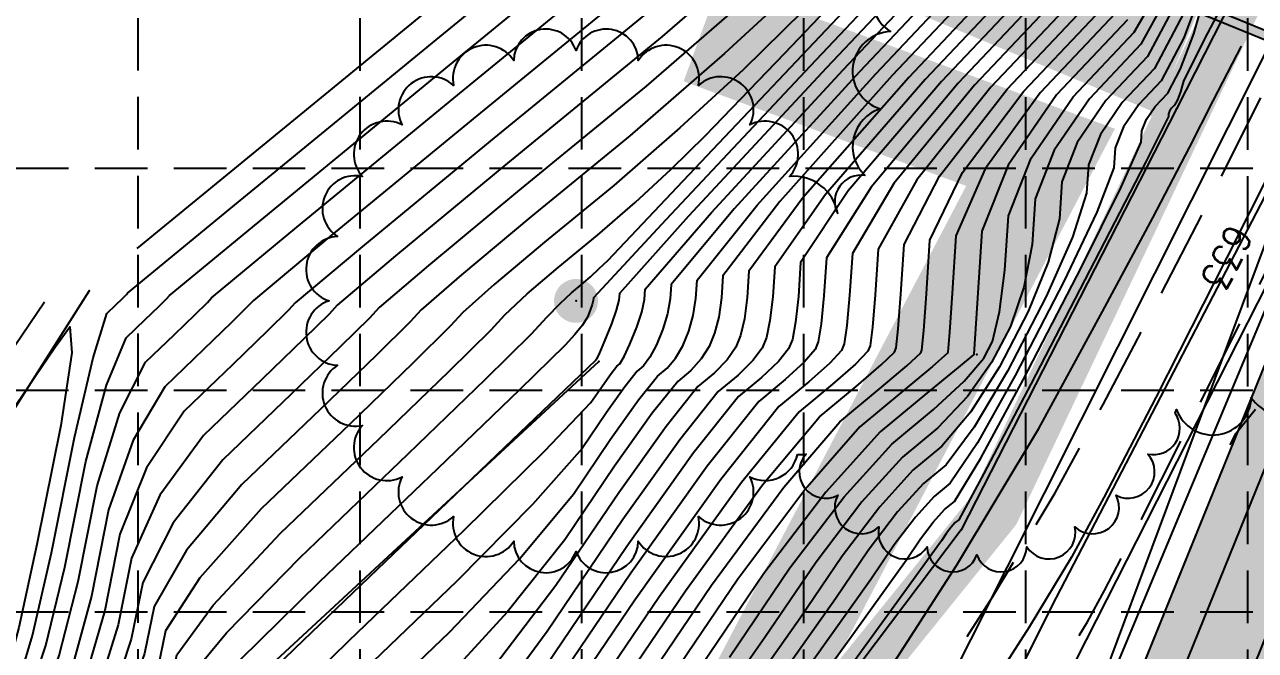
# Model space of a CAD drawing. Header units: feet. Extents: x 4829 to 5337, y 4560 to 5371.
# Drawn here: x 5000.7 to 5070.8, y 5216.3 to 5252 of the extents above; entities that cross this region are included whole.
import ezdxf
from ezdxf.enums import TextEntityAlignment as Align

# ---------------------------------------------------------------- set-up
doc = ezdxf.new("R2010")
doc.units = ezdxf.units.FT
doc.header["$LTSCALE"] = 20
doc.header["$MEASUREMENT"] = 0
doc.header["$PDSIZE"] = 0.5
for name, pattern in [('HIDDEN', [0.375, 0.25, -0.125]), ('Prop.Base$0$CREEK', [1.2, 1, -0.05, 0, -0.05, 0, -0.05, 0, -0.05]), ('Prop.Base$0$DASHED', [0.8, 0.75, -0.05])]:
    doc.linetypes.add(name, pattern=pattern)
for name, color, linetype in [('CONST-ENTRANCE', 3, 'CONTINUOUS'), ('EC', 43, 'CONTINUOUS'), ('GRID', 254, 'HIDDEN'), ('PC', 80, 'CONTINUOUS'), ('Prop.Base$0$CREEK', 9, 'Prop.Base$0$CREEK'), ('Prop.Base$0$DPIPE1', 2, 'CONTINUOUS'), ('Prop.Base$0$DRAIN-SOLID', 40, 'CONTINUOUS'), ('Prop.Base$0$EHATCHROAD', 52, 'CONTINUOUS'), ('Prop.Base$0$FENCE', 242, 'Prop.Base$0$DASHED'), ('Prop.Base$0$FTB', 202, 'Prop.Base$0$DASHED'), ('Prop.Base$0$PLINE', 7, 'CONTINUOUS'), ('Prop.Base$0$PPVMT-PS', 2, 'CONTINUOUS'), ('Prop.Base$0$PTgsr2', 5, 'CONTINUOUS'), ('Prop.Base$0$TREE', 72, 'CONTINUOUS'), ('Prop.Base$0$TREET', 23, 'CONTINUOUS'), ('Prop.Base$0$WALK', 7, 'CONTINUOUS'), ('PROP_WALK', 30, 'CONTINUOUS')]:
    doc.layers.add(name, color=color, linetype=linetype)
doc.styles.add('80', font='romans.shx', dxfattribs={"width": 0.9, "height": 1.6})
doc.linetypes.add('Prop.Base$0$BWF', pattern='A,0.9,-0.05,[135,ltypeshp.shx,S=0.03,R=0,X=0,Y=0],-0.05', length=1)

# ---------------------------------------------------------------- blocks, each defined once
blk = doc.blocks.new('Prop.Base$0$treet')
at = {"layer": 'Prop.Base$0$TREET', "const_width": 0.5}
blk.add_lwpolyline([(-0.25, 0, 1), (0.25, 0, 1)], format="xyb", close=True, dxfattribs=at)

msp = doc.modelspace()

# ---------------------------------------------------------------- hatches: boundary and pattern name
at = {"layer": 'Prop.Base$0$DRAIN-SOLID'}
h = msp.add_hatch(color=7, dxfattribs=at)
edge = h.paths.add_edge_path()
edge.add_ellipse((5130.098, 5227.422), major_axis=(0.089, 0.234), ratio=0.318114, start_angle=179.09399, end_angle=360)
edge.add_line((5130.187, 5227.656), (5051.157, 5259.977))
edge.add_line((5051.157, 5259.977), (5050.979, 5259.51))
edge.add_line((5050.979, 5259.51), (5130.008, 5227.189))
at = {"layer": 'Prop.Base$0$EHATCHROAD'}
h = msp.add_hatch(dxfattribs=at)
h.set_pattern_fill('AR-SAND', color=256, scale=2, style=0)
h.set_pattern_definition([(302.90732, (5094.2028, 4205.6655), (3.851362, -0.182986), [0, -3.04, 0, -3.4, 0, -3.25]), (272.9073, (5094.203, 4205.6655), (5.342751, -3.980136), [0, -1.64, 0, -2.74, 0, -1.05]), (232.90732, (5094.3998, 4208.1176), (-0.487427, -6.209192), [0, -1, 0, -3.6, 0, -4.7]), (222.9073, (5094.4, 4208.1176), (1.268304, -6.133502), [0, -0.5, 0, -2.36, 0, -2.7])])
h.paths.add_polyline_path([(5038.14, 5128.693), (5071.742, 5212.077), (5091.88, 5262.393), (5123.819, 5341.968), (5116.541, 5345.1), (5083.116, 5261.715), (5063.727, 5213.78), (5031.207, 5132.899), (5006.629, 5071.098), (4989.516, 5028.279), (4968.545, 4975.934), (4952.936, 4936.581), (4961.298, 4936.71), (4976.046, 4973.413), (4996.107, 5023.745), (5014.114, 5068.431)])
h.paths.add_polyline_path([(5036.085, 5129.516), (5069.687, 5212.902), (5089.825, 5263.217), (5120.96, 5340.788), (5117.751, 5342.168), (5085.169, 5260.888), (5065.78, 5212.952), (5033.262, 5132.077), (5008.686, 5070.278), (4991.571, 5027.456), (4970.601, 4975.114), (4956.216, 4938.846), (4959.793, 4938.901), (4973.991, 4974.236), (4994.051, 5024.569), (5012.059, 5069.254)], flags=16)
at = {"layer": 'PROP_WALK'}
msp.add_hatch(color=253, dxfattribs=at).paths.add_polyline_path([(5035.984, 5144.577), (5043.346, 5141.61), (5118.899, 5329.709), (5111.331, 5332.101)])

# ---------------------------------------------------------------- linework, layer by layer
at = {"layer": 'CONST-ENTRANCE', "color": 1, "linetype": 'HIDDEN', "const_width": 6, "flags": 128}
msp.add_lwpolyline([(5025.703, 5171.201), (5029.231, 5188.426), (5058.559, 5244.462), (5042.057, 5250.576), (5049.464, 5270.896), (5069.747, 5263.871), (5080.14, 5281.677), (5107.404, 5351.086), (5123.74, 5350.958), (5140.306, 5350.586)], dxfattribs=at)
at = {"layer": 'CONST-ENTRANCE', "color": 200, "const_width": 3, "flags": 128}
msp.add_lwpolyline([(5032.34, 5166.067), (5032.516, 5179.455), (5044.149, 5209.756), (5055.904, 5224.336), (5109.04, 5336.43), (5109.04, 5336.43)], dxfattribs=at)
at = {"layer": 'CONST-ENTRANCE', "color": 84, "const_width": 6, "flags": 128}
msp.add_lwpolyline([(5049.978, 5256.583), (5066.275, 5249.778)], dxfattribs=at)
at = {"layer": 'EC', "color": 43, "flags": 128}
for points, elevation in [([(5007.072, 5239.259), (5043.521, 5269.164), (5056.299, 5279.749), (5063.631, 5285.967), (5065.517, 5287.817), (5066.749, 5289.299), (5067.328, 5290.413), (5067.254, 5291.159), (5069.343, 5294.854), (5073.595, 5301.496), (5080.009, 5311.086), (5084.336, 5317.552), (5086.575, 5320.894), (5086.726, 5321.111), (5086.853, 5321.244), (5086.956, 5321.293), (5087.034, 5321.258), (5087.186, 5321.431), (5087.413, 5321.813), (5088.013, 5322.991)], 614.5), ([(4996.938, 5193.272), (5000.662, 5198.47), (5003.933, 5203.393), (5006.75, 5208.038), (5008.696, 5211.472), (5009.769, 5213.693), (5009.972, 5214.703), (5012.164, 5217.348), (5016.346, 5221.628), (5022.518, 5227.544), (5026.92, 5231.803), (5029.553, 5234.404), (5029.553, 5234.404), (5030.417, 5235.347), (5031.176, 5236.127), (5031.831, 5236.742), (5032.382, 5237.194), (5032.908, 5237.652), (5033.411, 5238.115), (5033.89, 5238.585), (5038.199, 5243.126), (5046.338, 5251.738), (5058.308, 5264.422)], 620), ([(5057.768, 5262.747), (5045.428, 5249.672), (5037.198, 5240.904), (5033.078, 5236.445), (5033.069, 5236.294), (5033.008, 5236.062), (5032.898, 5235.749), (5032.737, 5235.354), (5032.446, 5234.89), (5032.024, 5234.356), (5031.472, 5233.753), (5028.859, 5231.199), (5024.183, 5226.693), (5017.446, 5220.235), (5012.924, 5215.779), (5010.618, 5213.324), (5010.528, 5212.872), (5009.455, 5210.901), (5007.4, 5207.411), (5004.363, 5202.403), (5001.206, 5197.58), (4997.93, 5192.943)], 620.5), ([(5058.151, 5262.051), (5046.364, 5249.562), (5038.499, 5241.111), (5034.554, 5236.699), (5034.529, 5236.324), (5034.38, 5235.748), (5034.106, 5234.97), (5033.707, 5233.991), (5033.423, 5233.319), (5033.255, 5232.955), (5033.203, 5232.898), (5032.312, 5232.039), (5030.582, 5230.378), (5028.012, 5227.915), (5024.735, 5224.772), (5020.752, 5220.951), (5016.061, 5216.452), (5012.856, 5213.358)], 621), ([(5014.277, 5212.109), (5019.147, 5216.903), (5025.714, 5223.203), (5030.31, 5227.725), (5032.935, 5230.471), (5033.59, 5231.439), (5034.084, 5232.133), (5034.417, 5232.55), (5034.589, 5232.693), (5034.836, 5233.112), (5035.158, 5233.809), (5035.554, 5234.783), (5035.832, 5235.631), (5035.99, 5236.354), (5036.029, 5236.952), (5039.799, 5241.318), (5047.301, 5249.452), (5058.534, 5261.355)], 621.5), ([(5058.917, 5260.659), (5048.237, 5249.343), (5041.1, 5241.525), (5037.504, 5237.205), (5037.451, 5236.384), (5037.293, 5235.537), (5037.031, 5234.663), (5036.664, 5233.764), (5036.299, 5233.063), (5035.934, 5232.563), (5035.571, 5232.262), (5034.867, 5231.378), (5033.822, 5229.911), (5032.436, 5227.862), (5029.594, 5224.655), (5025.296, 5220.293), (5019.543, 5214.774), (5014.802, 5209.999), (5011.071, 5205.97), (5008.352, 5202.685), (5006.131, 5199.822), (5004.407, 5197.38), (5003.618, 5196.078)], 622), ([(5019.94, 5212.644), (5024.879, 5217.383), (5028.878, 5221.586), (5031.936, 5225.252), (5034.053, 5228.383), (5035.649, 5230.623), (5036.725, 5231.973), (5037.28, 5232.433), (5037.762, 5233.015), (5038.171, 5233.718), (5038.508, 5234.544), (5038.755, 5235.442), (5038.912, 5236.414), (5038.98, 5237.459), (5042.4, 5241.732), (5049.174, 5249.233), (5059.3, 5259.963)], 622.5), ([(5059.683, 5259.267), (5050.11, 5249.123), (5043.701, 5241.939), (5040.455, 5237.712), (5040.373, 5236.444), (5040.216, 5235.348), (5039.984, 5234.425), (5039.678, 5233.673), (5039.225, 5232.966), (5038.625, 5232.303), (5037.879, 5231.685), (5036.432, 5229.868), (5034.284, 5226.854), (5031.436, 5222.643), (5028.162, 5218.516), (5024.462, 5214.473)], 623), ([(5045.637, 5258.868), (5036.999, 5251.36), (5027.97, 5243.952), (5021.794, 5238.842), (5018.472, 5236.032), (5018.004, 5235.52), (5016.576, 5234.11), (5014.189, 5231.802), (5010.843, 5228.594), (5008.36, 5225.192), (5006.738, 5221.593), (5005.978, 5217.8), (5004.899, 5214.327), (5003.501, 5211.174), (5001.784, 5208.342), (4997.944, 5202.922)], 617.5), ([(5060.066, 5258.571), (5051.046, 5249.014), (5045.001, 5242.145), (5041.931, 5237.965), (5041.834, 5236.474), (5041.677, 5235.254), (5041.461, 5234.305), (5041.185, 5233.628), (5040.688, 5232.918), (5039.971, 5232.174), (5039.033, 5231.396), (5037.214, 5229.113), (5034.515, 5225.326), (5030.936, 5220.034), (5027.446, 5215.446)], 623.5), ([(5000.119, 5199.361), (5003.503, 5204.382), (5006.1, 5208.665), (5007.936, 5212.043), (5009.011, 5214.514), (5009.325, 5216.081), (5011.403, 5218.916), (5015.245, 5223.021), (5020.852, 5228.396), (5024.851, 5232.264), (5027.243, 5234.627), (5028.028, 5235.484), (5029.3, 5236.67), (5031.059, 5238.184), (5033.305, 5240.027), (5035.454, 5241.895), (5037.505, 5243.787), (5039.459, 5245.704), (5043.988, 5250.401), (5051.091, 5257.877)], 619.5), ([(5060.449, 5257.875), (5051.983, 5248.904), (5046.302, 5242.352), (5043.406, 5238.219), (5043.295, 5236.504), (5043.138, 5235.159), (5042.938, 5234.186), (5042.692, 5233.583), (5042.151, 5232.869), (5041.316, 5232.044), (5040.187, 5231.107), (5037.997, 5228.359), (5034.747, 5223.798), (5030.436, 5217.424), (5026.73, 5212.376)], 624), ([(5060.832, 5257.178), (5052.919, 5248.794), (5047.603, 5242.559), (5044.881, 5238.472), (5044.755, 5236.534), (5044.6, 5235.065), (5044.414, 5234.066), (5044.199, 5233.538), (5043.615, 5232.82), (5042.662, 5231.914), (5041.341, 5230.819), (5038.779, 5227.604), (5034.978, 5222.269), (5029.936, 5214.815)], 624.5), ([(5040.831, 5215.962), (5044.274, 5221.053), (5047.359, 5225.102), (5050.087, 5228.108), (5052.456, 5230.072), (5054.201, 5231.703), (5055.324, 5233.001), (5055.823, 5233.966), (5056.223, 5235.642), (5056.223, 5235.642), (5056.524, 5238.029), (5056.725, 5241.127), (5058.021, 5244.423), (5060.411, 5247.917), (5063.896, 5251.61), (5067.096, 5257.105)], 628.5), ([(5061.215, 5256.482), (5053.856, 5248.685), (5048.903, 5242.766), (5046.357, 5238.725), (5046.216, 5236.563), (5046.061, 5234.971), (5045.891, 5233.947), (5045.706, 5233.493), (5045.078, 5232.772), (5044.007, 5231.784), (5042.494, 5230.53), (5039.562, 5226.849), (5035.209, 5220.741), (5029.436, 5212.206)], 625), ([(5067.15, 5256.154), (5064.279, 5250.914), (5061.347, 5247.808), (5059.337, 5244.868), (5058.247, 5242.095), (5058.078, 5239.49), (5057.609, 5237.064), (5056.84, 5234.819), (5055.772, 5232.754), (5054.39, 5230.823), (5052.696, 5229.026), (5050.688, 5227.361), (5048.376, 5224.813), (5045.761, 5221.382), (5042.843, 5217.067), (5039.126, 5211.75), (5034.612, 5205.431), (5029.299, 5198.111), (5027.904, 5196.155)], 629), ([(5061.598, 5255.786), (5054.792, 5248.575), (5050.204, 5242.973), (5047.832, 5238.979), (5047.677, 5236.593), (5047.522, 5234.876), (5047.367, 5233.828), (5047.212, 5233.448), (5046.541, 5232.723), (5045.353, 5231.655), (5043.648, 5230.242), (5040.344, 5226.094), (5035.44, 5219.213), (5028.936, 5209.596)], 625.5), ([(5077.876, 5256.054), (5074.336, 5249.019), (5069.179, 5238.746), (5065.122, 5230.76), (5062.168, 5225.061), (5060.314, 5221.649), (5057.918, 5217.66), (5054.98, 5213.095), (5051.5, 5207.954), (5047.586, 5200.128), (5043.239, 5189.619), (5038.459, 5176.425), (5035.482, 5166.64)], 633), ([(5045.694, 5255.131), (5040.546, 5250.381), (5035.152, 5245.694), (5029.514, 5241.068), (5025.547, 5237.756), (5023.25, 5235.758), (5022.623, 5235.074), (5020.714, 5233.187), (5017.521, 5230.099), (5013.044, 5225.808), (5009.881, 5222.054), (5008.031, 5218.837), (5007.495, 5216.157), (5006.418, 5213.185), (5004.801, 5209.92), (5002.643, 5206.362), (4999.031, 5201.141)], 618.5), ([(5061.981, 5255.09), (5055.729, 5248.466), (5051.504, 5243.179), (5049.307, 5239.232), (5049.138, 5236.623), (5048.984, 5234.782), (5048.844, 5233.708), (5048.719, 5233.403), (5048.004, 5232.675), (5046.698, 5231.525), (5044.802, 5229.953), (5041.515, 5225.915), (5036.838, 5219.409), (5030.77, 5210.437)], 626), ([(5067.084, 5254.791), (5064.662, 5250.218), (5062.284, 5247.698), (5060.653, 5245.313), (5059.769, 5243.064), (5059.631, 5240.95), (5058.994, 5238.486), (5057.857, 5235.672), (5056.22, 5232.508), (5054.579, 5229.944), (5052.935, 5227.98), (5051.289, 5226.615), (5049.393, 5224.525), (5047.249, 5221.711), (5044.855, 5218.172), (5041.233, 5213.02)], 629.5), ([(5068.041, 5254.812), (5066.723, 5251.27), (5065.428, 5248.825), (5064.157, 5247.479), (5063.285, 5246.204), (5062.812, 5245.002), (5062.739, 5243.872), (5061.765, 5241.331), (5059.89, 5237.379), (5057.115, 5232.016), (5054.957, 5228.186), (5053.415, 5225.887), (5052.491, 5225.121), (5051.427, 5223.948), (5050.223, 5222.368), (5048.879, 5220.381), (5045.446, 5215.56)], 630.5), ([(5070.126, 5255.439), (5067.903, 5251.216), (5066.705, 5248.805), (5066.531, 5248.206), (5066.361, 5247.749), (5066.194, 5247.433), (5066.03, 5247.259), (5065.917, 5247.095), (5065.856, 5246.939), (5065.847, 5246.794), (5064.536, 5244.176), (5061.924, 5239.086), (5058.011, 5231.524), (5055.335, 5226.427), (5053.895, 5223.795), (5053.693, 5223.627), (5053.461, 5223.371), (5053.197, 5223.026), (5052.904, 5222.591), (5050.921, 5219.84), (5047.25, 5214.771)], 631.5), ([(5037.923, 5254.194), (5027.197, 5245.394), (5019.917, 5239.385), (5016.083, 5236.169), (5015.694, 5235.744), (5014.507, 5234.572), (5012.524, 5232.653), (5009.743, 5229.988), (5007.599, 5226.761), (5006.091, 5222.972), (5005.22, 5218.621), (5004.14, 5214.898), (5002.851, 5211.801), (5001.354, 5209.331), (4997.969, 5204.557), (4992.697, 5197.478), (4990.073, 5194.04)], 617), ([(5043.091, 5254.625), (5036.076, 5248.527), (5028.742, 5242.51), (5023.67, 5238.299), (5020.861, 5235.895), (5020.314, 5235.297), (5018.645, 5233.649), (5015.855, 5230.95), (5011.944, 5227.201), (5009.12, 5223.623), (5007.385, 5220.215), (5006.736, 5216.978), (5005.659, 5213.756), (5004.151, 5210.547), (5002.213, 5207.352), (4998.488, 5202.032)], 618), ([(5032.782, 5211.542), (5038.325, 5219.738), (5042.717, 5225.779), (5045.956, 5229.665), (5048.044, 5231.395), (5049.467, 5232.626), (5050.226, 5233.357), (5050.321, 5233.589), (5050.445, 5234.688), (5050.599, 5236.653), (5050.783, 5239.485), (5052.805, 5243.386), (5052.805, 5243.386), (5056.665, 5248.356), (5062.364, 5254.394)], 626.5), ([(5041.693, 5208.729), (5047.552, 5216.83), (5050.891, 5221.486), (5051.71, 5222.697), (5052.444, 5223.659), (5053.092, 5224.374), (5053.655, 5224.841), (5055.146, 5227.307), (5057.563, 5231.77), (5060.907, 5238.233), (5063.15, 5242.753), (5064.293, 5245.333), (5064.334, 5245.971), (5064.601, 5246.649), (5065.093, 5247.369), (5065.811, 5248.129), (5066.542, 5249.509), (5067.286, 5251.509), (5068.044, 5254.129)], 631), ([(5018.239, 5169.988), (5017.957, 5174.219), (5017.593, 5180.283), (5017.996, 5185.392), (5019.166, 5189.546), (5021.102, 5192.745), (5023.142, 5195.909), (5025.285, 5199.039), (5027.531, 5202.133), (5030.701, 5206.669), (5034.794, 5212.647), (5039.813, 5220.067), (5043.918, 5225.643), (5047.11, 5229.376), (5049.389, 5231.265), (5050.93, 5232.577), (5051.733, 5233.312), (5051.797, 5233.47), (5051.906, 5234.593), (5052.06, 5236.683), (5052.258, 5239.739), (5054.105, 5243.593), (5057.602, 5248.246), (5062.747, 5253.698)], 627), ([(5045.028, 5252.823), (5041.6, 5249.459), (5038, 5246.138), (5034.229, 5242.86), (5030.287, 5239.626), (5027.423, 5237.213), (5025.639, 5235.621), (5024.933, 5234.85), (5022.783, 5232.726), (5019.186, 5229.247), (5014.145, 5224.415), (5010.642, 5220.485), (5008.678, 5217.459), (5008.253, 5215.336), (5007.177, 5212.614), (5005.451, 5209.292), (5003.073, 5205.372), (4999.575, 5200.251), (4995.639, 5194.864)], 619), ([(5063.13, 5253.002), (5058.538, 5248.137), (5055.406, 5243.8), (5053.734, 5239.992), (5053.521, 5236.713), (5053.367, 5234.499), (5053.274, 5233.35), (5053.24, 5233.267), (5052.394, 5232.529), (5050.735, 5231.136), (5048.264, 5229.087), (5045.119, 5225.507), (5041.3, 5220.396), (5036.807, 5213.752), (5032.807, 5207.939), (5029.301, 5202.958), (5026.288, 5198.807), (5023.709, 5195.096), (5021.564, 5191.827), (5019.851, 5188.999), (5018.817, 5185.326), (5018.461, 5180.809), (5018.782, 5175.446), (5019.106, 5171.357)], 627.5), ([(5066.903, 5253.03), (5065.045, 5249.521), (5063.22, 5247.588), (5061.969, 5245.759), (5061.291, 5244.033), (5061.185, 5242.411), (5060.38, 5239.909), (5058.874, 5236.526), (5056.667, 5232.262), (5054.768, 5229.065), (5053.175, 5226.933), (5051.89, 5225.868), (5050.41, 5224.236), (5048.736, 5222.039), (5046.867, 5219.277), (5043.339, 5214.29)], 630), ([(5063.513, 5252.306), (5059.474, 5248.027), (5056.707, 5244.007), (5055.209, 5240.245), (5054.982, 5236.743), (5054.829, 5234.405), (5054.75, 5233.231), (5054.747, 5233.222), (5053.857, 5232.48), (5052.08, 5231.006), (5049.418, 5228.799), (5046.32, 5225.372), (5042.787, 5220.724), (5038.819, 5214.857)], 628), ([(5029.966, 5169.487), (5029.683, 5175.653), (5030.512, 5181.413), (5032.452, 5186.767), (5036.016, 5193.691), (5041.204, 5202.185), (5048.017, 5212.249), (5053.768, 5221.184), (5058.457, 5228.991), (5062.085, 5235.669), (5064.95, 5241.012), (5067.054, 5245.02), (5068.396, 5247.693), (5069.759, 5250.333), (5070.013, 5250.811)], 632), ([(5069.371, 5228.056), (5069.682, 5228.708), (5070.811, 5230.104)], 634)]:
    msp.add_lwpolyline(points, dxfattribs=dict(at, elevation=elevation))
at = {"layer": 'EC', "color": 43, "linetype": 'HIDDEN', "flags": 128}
for points, elevation in [([(4909.021, 5198.63), (4904.544, 5162.861), (4903.529, 5150.355), (4903.738, 5143.23), (4905.17, 5141.483), (4905.343, 5140.204), (4904.257, 5139.39), (4901.912, 5139.043), (4899.892, 5137.295), (4898.196, 5134.145), (4896.825, 5129.594), (4900.782, 5113.138), (4910.067, 5084.779), (4924.681, 5044.515), (4935.843, 5017.48), (4943.553, 5003.673), (4947.81, 5003.095), (4951.526, 5005.148), (4954.7, 5009.832), (4957.333, 5017.148), (4959.378, 5022.094), (4960.837, 5024.67), (4961.709, 5024.877), (4962.507, 5024.262), (4963.231, 5022.824), (4963.881, 5020.564), (4964.201, 5020.07), (4964.193, 5021.343), (4963.855, 5024.382), (4963.687, 5027.054), (4963.69, 5029.359), (4963.863, 5031.298), (4964.532, 5033.317), (4965.696, 5035.418), (4967.357, 5037.6), (4968.569, 5039.687), (4969.335, 5041.68), (4969.653, 5043.578), (4970.41, 5045.671), (4971.606, 5047.958), (4973.242, 5050.441), (4974.529, 5053.407), (4975.469, 5056.858), (4976.06, 5060.794), (4976.923, 5064.736), (4978.057, 5068.684), (4979.463, 5072.639), (4980.456, 5075.513), (4981.036, 5077.306), (4981.203, 5078.018), (4981.454, 5079.638), (4981.791, 5082.166), (4982.212, 5085.602), (4982.978, 5090.577), (4984.09, 5097.091), (4985.546, 5105.143), (4986.665, 5111.268), (4987.448, 5115.466), (4987.893, 5117.736), (4988.262, 5119.363), (4988.555, 5120.348), (4988.773, 5120.689), (4989.029, 5121.055), (4989.326, 5121.445), (4989.662, 5121.86), (4989.662, 5121.86), (4993.451, 5124.095), (5000.693, 5128.149), (5011.388, 5134.024), (5018.662, 5137.926), (5022.513, 5139.856), (5022.942, 5139.814), (5023.379, 5140.452), (5023.824, 5141.771), (5024.278, 5143.771), (5024.859, 5144.983), (5025.566, 5145.406), (5026.399, 5145.04), (5027.09, 5144.883), (5027.639, 5144.934), (5028.045, 5145.194), (5028.404, 5145.369), (5028.715, 5145.461), (5028.98, 5145.469), (5029.286, 5145.602), (5029.634, 5145.862), (5030.024, 5146.248), (5030.314, 5146.527), (5030.506, 5146.699), (5030.598, 5146.764), (5030.674, 5146.833), (5030.732, 5146.907), (5030.774, 5146.985), (5031, 5147.171), (5031.408, 5147.463), (5032, 5147.862), (5032.711, 5148.485), (5033.54, 5149.333), (5034.488, 5150.405), (5034.889, 5151.289), (5034.743, 5151.984), (5034.049, 5152.491), (5033.677, 5153.088), (5033.625, 5153.777), (5033.893, 5154.555), (5033.735, 5156.664), (5033.15, 5160.104), (5032.138, 5164.875), (5032.583, 5171.146), (5034.485, 5178.919), (5037.846, 5188.193), (5041.801, 5196.91), (5046.352, 5205.07), (5051.498, 5212.672), (5055.843, 5219.422), (5059.386, 5225.32), (5062.126, 5230.365), (5065.036, 5235.886), (5068.116, 5241.883), (5071.366, 5248.356), (5073.818, 5253.193), (5075.47, 5256.394), (5076.325, 5257.96), (5077.482, 5260.083), (5078.941, 5262.765), (5080.702, 5266.005), (5081.992, 5268.266), (5082.812, 5269.548), (5083.16, 5269.851), (5083.566, 5270.288), (5083.566, 5270.288), (5084.03, 5270.859), (5084.552, 5271.564), (5084.978, 5272.135), (5085.31, 5272.573), (5085.546, 5272.877), (5086.838, 5275.702), (5089.188, 5281.046), (5092.594, 5288.91), (5095.134, 5294.698), (5096.808, 5298.41), (5097.617, 5300.045), (5098.341, 5301.4), (5098.98, 5302.474), (5099.535, 5303.266), (5100.494, 5304.202), (5101.858, 5305.279), (5103.627, 5306.499), (5105.469, 5307.669), (5107.384, 5308.79), (5109.373, 5309.861), (5110.664, 5310.233), (5111.256, 5309.907), (5111.149, 5308.883), (5110.881, 5307.543), (5110.452, 5305.886), (5109.861, 5303.913), (5109.906, 5302.805), (5110.587, 5302.562), (5111.903, 5303.182), (5112.569, 5303.085), (5112.585, 5302.268), (5111.951, 5300.733), (5115.011, 5299.439), (5121.766, 5298.385), (5132.215, 5297.572), (5139.895, 5296.919), (5144.806, 5296.426), (5146.948, 5296.093), (5148.873, 5296.114), (5150.581, 5296.487), (5152.072, 5297.213), (5155.289, 5297.63), (5160.231, 5297.736), (5166.899, 5297.533), (5171.294, 5296.654), (5173.416, 5295.098), (5173.266, 5292.865), (5173.447, 5292.059), (5173.961, 5292.679), (5174.807, 5294.725), (5176.017, 5296.462), (5177.591, 5297.89), (5179.53, 5299.01), (5180.516, 5300.352), (5180.55, 5301.917), (5179.632, 5303.705), (5178.453, 5306.716), (5177.015, 5310.95), (5175.316, 5316.408), (5176.001, 5319.116), (5179.07, 5319.074), (5184.523, 5316.283), (5188.524, 5314.452), (5191.075, 5313.581), (5191.075, 5313.581), (5192.175, 5313.671), (5193.321, 5312.887), (5194.514, 5311.23), (5195.753, 5308.699), (5196.807, 5306.889), (5197.675, 5305.799), (5198.358, 5305.431), (5199.108, 5304.943), (5199.926, 5304.336), (5200.811, 5303.609), (5201.441, 5303.282), (5201.815, 5303.353), (5202.051, 5304.295)], 632.5), ([(4904.914, 5192.591), (4901.021, 5161.486), (4900.138, 5150.612), (4900.32, 5144.416), (4901.565, 5142.897), (4901.715, 5141.784), (4900.771, 5141.077), (4898.732, 5140.775), (4896.975, 5139.255), (4895.501, 5136.516), (4894.308, 5132.558), (4898.696, 5115.641), (4908.663, 5085.765), (4924.21, 5042.929), (4936.085, 5014.167), (4944.287, 4999.479), (4948.817, 4998.864), (4952.77, 5001.048), (4956.147, 5006.031), (4958.947, 5013.814), (4961.003, 5019.047), (4962.313, 5021.731), (4962.878, 5021.865), (4963.485, 5021.154), (4964.133, 5019.598), (4964.823, 5017.197), (4965.163, 5016.673), (4965.154, 5018.025), (4964.795, 5021.253), (4964.597, 5023.861), (4964.558, 5025.847), (4964.68, 5027.214), (4965.471, 5029.056), (4966.929, 5031.375), (4969.056, 5034.17), (4970.609, 5036.843), (4971.59, 5039.396), (4971.997, 5041.827), (4972.967, 5044.507), (4974.499, 5047.437), (4976.594, 5050.617), (4978.079, 5053.33), (4978.956, 5055.577), (4979.224, 5057.357), (4979.654, 5059.253), (4980.247, 5061.265), (4981.003, 5063.392), (4981.739, 5065.628), (4982.455, 5067.971), (4983.151, 5070.423), (4983.686, 5072.362), (4984.059, 5073.789), (4984.271, 5074.704), (4984.433, 5075.565), (4984.545, 5076.372), (4984.608, 5077.126), (4984.765, 5078.564), (4985.015, 5080.685), (4985.359, 5083.491), (4986.06, 5087.97), (4987.118, 5094.122), (4988.534, 5101.948), (4989.539, 5107.083), (4990.134, 5109.527), (4990.319, 5109.28), (4990.319, 5109.28), (4990.607, 5109.479), (4990.999, 5110.125), (4991.493, 5111.218), (4992.98, 5113.231), (4995.459, 5116.164), (4998.931, 5120.018), (5003.879, 5124.038), (5010.304, 5128.223), (5018.206, 5132.573), (5023.458, 5135.825), (5026.061, 5137.979), (5026.015, 5139.036), (5025.965, 5139.956), (5025.912, 5140.741), (5025.855, 5141.39), (5025.864, 5142.028), (5025.939, 5142.656), (5026.079, 5143.272), (5026.234, 5143.656), (5026.403, 5143.807), (5026.588, 5143.727), (5026.741, 5143.692), (5026.862, 5143.703), (5026.952, 5143.76), (5027.271, 5143.806), (5027.819, 5143.841), (5028.596, 5143.864), (5029.182, 5143.947), (5029.578, 5144.089), (5029.782, 5144.292), (5030.169, 5144.603), (5030.737, 5145.021), (5031.486, 5145.546), (5032.099, 5146.109), (5032.576, 5146.709), (5032.916, 5147.345), (5033.186, 5147.798), (5033.385, 5148.068), (5033.514, 5148.155), (5034.005, 5148.671), (5034.858, 5149.616), (5036.074, 5150.991), (5036.827, 5151.949), (5037.119, 5152.49), (5036.949, 5152.614), (5036.858, 5152.76), (5036.845, 5152.929), (5036.911, 5153.12), (5036.872, 5153.637), (5036.728, 5154.48), (5036.48, 5155.649), (5038.382, 5162.133), (5042.432, 5173.931), (5048.633, 5191.045), (5053.371, 5203.347), (5056.647, 5210.838), (5058.462, 5213.519), (5059.994, 5215.899), (5061.243, 5217.978), (5062.209, 5219.757), (5064.322, 5223.868), (5067.581, 5230.31), (5071.986, 5239.085), (5075.101, 5245.267), (5075.101, 5245.267), (5076.925, 5248.856), (5077.458, 5249.851), (5078.346, 5251.631), (5079.588, 5254.193), (5081.184, 5257.54), (5082.269, 5259.788), (5082.84, 5260.936), (5082.9, 5260.986), (5083.033, 5261.1), (5083.237, 5261.279), (5083.515, 5261.523), (5084.805, 5262.448), (5087.108, 5264.055), (5090.424, 5266.342), (5092.726, 5267.916), (5094.014, 5268.777), (5094.287, 5268.924), (5094.465, 5268.976), (5094.546, 5268.931), (5094.532, 5268.79), (5094.089, 5267.248), (5093.217, 5264.305), (5091.918, 5259.961), (5091.25, 5257.159), (5091.215, 5255.899), (5091.813, 5256.181), (5092.036, 5255.945), (5091.885, 5255.191), (5091.36, 5253.919), (5093.485, 5252.879), (5098.26, 5252.069), (5105.685, 5251.49), (5105.685, 5251.49), (5111.724, 5250.84), (5116.376, 5250.119), (5119.642, 5249.327), (5123.251, 5249.251), (5127.204, 5249.889), (5131.5, 5251.242), (5134.945, 5252.114), (5137.54, 5252.504), (5139.285, 5252.413), (5142.61, 5253.364), (5147.517, 5255.358), (5154.005, 5258.394), (5159.503, 5260.84), (5164.01, 5262.695), (5167.528, 5263.958), (5170.455, 5264.656), (5172.79, 5264.786), (5174.534, 5264.35), (5178.485, 5265.706), (5184.643, 5268.854), (5193.008, 5273.794), (5198.789, 5277.262), (5201.986, 5279.259), (5202.6, 5279.784), (5203.26, 5280.257), (5203.968, 5280.678), (5204.722, 5281.047), (5205.257, 5281.293), (5205.572, 5281.416), (5205.668, 5281.415), (5206.303, 5281.103), (5207.478, 5280.48), (5210.905, 5278.611)], 633.5)]:
    msp.add_lwpolyline(points, dxfattribs=dict(at, elevation=elevation))
at = {"layer": 'EC', "color": 5, "flags": 128}
for points, elevation in [([(4967.398, 5170.757), (4972.737, 5178.698), (4981.446, 5189.678), (4988.236, 5198.288), (4993.108, 5204.529), (4996.062, 5208.4), (4998.238, 5211.321), (4999.634, 5213.291), (5000.252, 5214.31), (5001.103, 5217.182), (5002.187, 5221.907), (5003.504, 5228.484), (5004.556, 5233.036), (5005.341, 5235.561), (5005.861, 5236.059), (5006.232, 5236.418), (5006.454, 5236.637), (5006.527, 5236.716), (5012.411, 5241.558), (5024.108, 5251.161), (5041.617, 5265.527)], 615), ([(4969.069, 5171.334), (4973.325, 5177.665), (4980.268, 5186.418), (4986.231, 5194.003), (4991.216, 5200.42), (4995.221, 5205.67), (4998.17, 5209.63), (5000.064, 5212.301), (5000.902, 5213.682), (5001.862, 5216.611), (5002.945, 5221.085), (5004.151, 5227.106), (5005.316, 5231.467), (5006.442, 5234.168), (5007.527, 5235.208), (5008.301, 5235.956), (5008.764, 5236.414), (5008.916, 5236.58), (5014.288, 5241.015), (5024.881, 5249.719), (5040.694, 5262.693)], 615.5), ([(4974.76, 5177.7), (4979.09, 5183.158), (4984.226, 5189.718), (4989.323, 5196.312), (4994.379, 5202.939), (4998.103, 5207.939), (5000.494, 5211.311), (5001.552, 5213.055), (5002.622, 5216.04), (5003.704, 5220.264), (5004.798, 5225.728), (5006.077, 5229.898), (5007.542, 5232.774), (5009.192, 5234.356), (5010.37, 5235.495), (5011.074, 5236.19), (5011.305, 5236.443), (5016.164, 5240.472), (5025.653, 5248.277), (5039.77, 5259.86)], 616), ([(5038.846, 5257.027), (5026.425, 5246.836), (5018.041, 5239.929), (5013.694, 5236.306), (5013.384, 5235.967), (5012.438, 5235.033), (5010.858, 5233.505), (5008.643, 5231.381), (5006.838, 5228.329), (5005.444, 5224.35), (5004.462, 5219.442), (5003.381, 5215.469), (5002.201, 5212.428), (5000.924, 5210.321), (4998.036, 5206.248), (4993.538, 5200.209), (4987.43, 5192.203), (4982.221, 5185.433), (4977.912, 5179.899), (4974.502, 5175.6), (4972.411, 5172.49), (4971.64, 5170.57)], 616.5), ([(5001.782, 5236.211), (4971.329, 5191.194), (4961.117, 5175.487), (4955.918, 5166.582)], 615), ([(4957.205, 5165.899), (4962.188, 5173.936), (4972.05, 5188.852), (4986.794, 5210.647), (4996.905, 5225.569), (5002.384, 5233.616), (5003.232, 5234.789), (5003.343, 5233.308), (5002.719, 5229.172), (5001.36, 5222.383), (5000.321, 5217.638), (4999.602, 5214.937), (4998.806, 5213.624)], 614.5)]:
    msp.add_lwpolyline(points, dxfattribs=dict(at, elevation=elevation))
at = {"layer": 'GRID', "color": 8, "linetype": 'HIDDEN', "ltscale": 0.6}
for p, q in [((5007.121, 4623.906), (5007.121, 5357.701)), ((5019.772, 4623.904), (5019.772, 5357.701)), ((5032.423, 4623.902), (5032.423, 5357.701)), ((5045.074, 4623.9), (5045.074, 5357.701)), ((5057.726, 4623.898), (5057.726, 5357.701)), ((5070.377, 4623.896), (5070.377, 5357.701)), ((4842.654, 5243.839), (5323.402, 5243.839)), ((4842.654, 5231.188), (5323.402, 5231.188)), ((4842.654, 5218.537), (5323.402, 5218.537))]:
    msp.add_line(p, q, dxfattribs=at)
at = {"layer": 'PC', "color": 3, "flags": 128}
for points, elevation in [([(5034.309, 5160.262), (5035.238, 5170.847), (5038.87, 5182.062), (5046.214, 5200.253), (5081.832, 5271.241), (5094.69, 5296.314), (5098.441, 5299.364), (5109.643, 5306.304), (5109.776, 5305.382), (5109.092, 5301.458), (5108.659, 5297.265), (5108.557, 5292.394), (5108.65, 5287.316), (5109.01, 5284.657), (5109.532, 5283.069), (5110.443, 5282.263), (5112.029, 5281.601), (5113.52, 5281.651), (5115.59, 5282.216, -0.078912), (5143.987, 5284.363), (5176.153, 5281.779, 0.165008), (5178.712, 5282.145)], 633), ([(5036.988, 5150.589), (5036.796, 5155.919), (5036.572, 5163.284), (5038.211, 5170.629), (5042.586, 5182.578), (5049.099, 5198.654), (5059.475, 5219.354), (5088.236, 5274.743), (5100.428, 5283.59), (5095.973, 5270.326), (5098.177, 5269.727), (5103.438, 5272.122), (5113.554, 5275.841, -0.163692), (5143.617, 5280.38), (5175.847, 5277.791, -0.111965), (5202.109, 5269.785), (5204.121, 5268.536), (5205.79, 5267.933), (5208.696, 5267.599)], 634), ([(5039.081, 5157.454), (5042.374, 5172.573), (5058.309, 5211.302), (5079.57, 5253.135), (5091.762, 5261.982), (5091.002, 5257.864), (5095.638, 5261.72), (5102.586, 5266.8), (5108.373, 5269.959), (5116.793, 5273.054, -0.150388), (5143.247, 5276.397), (5175.541, 5273.803, -0.266624), (5223.327, 5241.638)], 635)]:
    msp.add_lwpolyline(points, format="xyb", dxfattribs=dict(at, elevation=elevation))
at = {"layer": 'Prop.Base$0$CREEK', "color": 5, "flags": 128}
msp.add_lwpolyline([(5004.329, 5236.842), (4958.784, 5165.06), (4944.793, 5082.903)], dxfattribs=at)
at = {"layer": 'Prop.Base$0$DPIPE1', "color": 7, "flags": 128}
msp.add_lwpolyline([(5130.187, 5227.656), (5049.305, 5260.734), (5049.128, 5260.267), (5130.008, 5227.189)], dxfattribs=at)
at = {"layer": 'Prop.Base$0$EHATCHROAD', "color": 7, "lineweight": 0}
msp.add_line((5083.116, 5261.715), (5063.727, 5213.78), dxfattribs=at)
at = {"layer": 'Prop.Base$0$FENCE', "linetype": 'Prop.Base$0$BWF', "flags": 128}
msp.add_lwpolyline([(5115.043, 5345.062), (5082.192, 5261.761), (5062.254, 5213.98), (5037.89, 5152.654)], dxfattribs=at)
at = {"layer": 'Prop.Base$0$FTB', "linetype": 'Continuous'}
for points in [[(5094.709, 5306.484, 630.704), (5082.845, 5279.746, 631.411), (5066.307, 5247.227, 631.648), (5054.03, 5223.21, 631.78), (5025.084, 5184.819, 631.317)], [(5033.383, 5232.809, 621.052), (5011.144, 5212.204, 620.906), (5002.239, 5191.515, 622.674)]]:
    msp.add_polyline3d(points, dxfattribs=at)
at = {"layer": 'Prop.Base$0$PLINE', "flags": 128}
msp.add_lwpolyline([(4961.298, 4936.71), (4952.936, 4936.581), (5006.629, 5071.098), (5031.207, 5132.899), (5063.727, 5213.78), (5083.116, 5261.715), (5116.541, 5345.1), (5123.819, 5341.968), (5071.742, 5212.077), (5038.14, 5128.693), (5014.114, 5068.431), (4996.107, 5023.745), (4976.046, 4973.413), (4961.298, 4936.71), (4952.936, 4936.581)], dxfattribs=at)
msp.add_lwpolyline([(5117.751, 5342.168), (5120.96, 5340.788), (5089.825, 5263.217), (5069.687, 5212.902), (5036.085, 5129.516), (5012.059, 5069.254), (4994.051, 5024.569), (4973.991, 4974.236), (4959.793, 4938.901), (4956.216, 4938.846), (4970.601, 4975.114), (4991.571, 5027.456), (5008.686, 5070.278), (5033.262, 5132.077), (5065.78, 5212.952), (5085.169, 5260.888)], close=True, dxfattribs=at)
at = {"layer": 'Prop.Base$0$PPVMT-PS', "color": 7, "flags": 128}
msp.add_lwpolyline([(5035.984, 5144.577), (5043.346, 5141.61), (5118.899, 5329.709), (5106.138, 5332.954), (5035.984, 5144.577)], dxfattribs=at)
at = {"layer": 'Prop.Base$0$PTgsr2', "color": 5}
for p in [(5066.307, 5247.227), (5004.329, 5236.842), (5032.082, 5236.274), (5054.931, 5233.217), (5033.383, 5232.809), (5054.03, 5223.21)]:
    msp.add_point(p, dxfattribs=at)
at = {"layer": 'Prop.Base$0$TREE'}
for points in [[(5069.072, 5265.715, 0.40839), (5066.307, 5264.372, 0.832239), (5062.045, 5263.682, 0.836526), (5057.937, 5261.98, 0.836526), (5054.408, 5259.273, 0.836526), (5051.701, 5255.745, 0.836526), (5049.999, 5251.636, 0.836526), (5049.419, 5247.227, 0.572087), (5048.557, 5243.428)], [(5066.222, 5229.876, 0.025386), (5066.307, 5230.081, 0.832239), (5070.569, 5230.772, 0.836526), (5074.678, 5232.473, 0.836526), (5078.206, 5235.181, 0.836526), (5080.913, 5238.709, 0.836526), (5082.615, 5242.818, 0.836526), (5083.196, 5247.227, 0.836526), (5082.615, 5251.636, 0.624658), (5082.145, 5255.669)], [(5046.998, 5241.247, 0.390951), (5044.254, 5243.372, 0.836526), (5041.998, 5246.313, 0.836526), (5039.057, 5248.569, 0.836526), (5035.634, 5249.987, 0.832239), (5032.082, 5250.562, 0.832239), (5028.53, 5249.987, 0.836526), (5025.106, 5248.569, 0.836526), (5022.166, 5246.313, 0.836526), (5019.91, 5243.372, 0.836526), (5018.492, 5239.948, 0.836526), (5018.008, 5236.274, 0.836526), (5018.492, 5232.6, 0.836526), (5019.91, 5229.176, 0.836526), (5022.166, 5226.236, 0.836526), (5025.106, 5223.98, 0.836526), (5028.53, 5222.562, 0.832239), (5032.082, 5221.986, 0.832239), (5035.634, 5222.562, 0.836526), (5039.057, 5223.98, 0.836526), (5041.998, 5226.236, 0.494223), (5044.702, 5227.513)], [(5048.557, 5243.428, 0.611357), (5046.998, 5241.247)], [(5044.702, 5227.513, 0.082181), (5045.193, 5227.538, 0.836526), (5046.998, 5225.186, 0.836526), (5049.35, 5223.381, 0.836526), (5052.09, 5222.246, 0.832239), (5054.931, 5221.786, 0.832239), (5057.772, 5222.246, 0.836526), (5060.511, 5223.381, 0.836526), (5062.864, 5225.186, 0.836526), (5064.668, 5227.538, 0.683728), (5066.222, 5229.876)]]:
    msp.add_lwpolyline(points, format="xyb", dxfattribs=at)
at = {"layer": 'Prop.Base$0$WALK', "flags": 128}
msp.add_lwpolyline([(5116.541, 5345.1), (5123.819, 5341.968), (5091.88, 5262.393), (5071.742, 5212.077), (5038.14, 5128.693), (5014.114, 5068.431), (4996.107, 5023.745), (4976.046, 4973.413), (4961.298, 4936.71), (4952.936, 4936.581), (4968.545, 4975.934), (4989.516, 5028.279), (5006.629, 5071.098), (5031.207, 5132.899), (5063.727, 5213.78), (5083.116, 5261.715)], close=True, dxfattribs=at)

# ---------------------------------------------------------------- block references
at = {"layer": 'Prop.Base$0$TREET'}
for p, xscale, yscale, zscale in [((5066.307, 5247.227), 3, 3.000000000000306, 3), ((5032.082, 5236.274), 2.5, 2.499999999999977, 2.5), ((5054.931, 5233.217), 2, 1.999999999999575, 2)]:
    msp.add_blockref('Prop.Base$0$treet', p, dxfattribs=dict(at, xscale=xscale, yscale=yscale, zscale=zscale))

# ---------------------------------------------------------------- texts
at = {"layer": 'EC', "color": 43, "style": '80', "width": 0.9}
msp.add_text('633', height=1.6, rotation=243.07359, dxfattribs=at).set_placement((5069.179, 5238.746, 633), align=Align.MIDDLE_CENTER)

doc.saveas('drawing.dxf')
